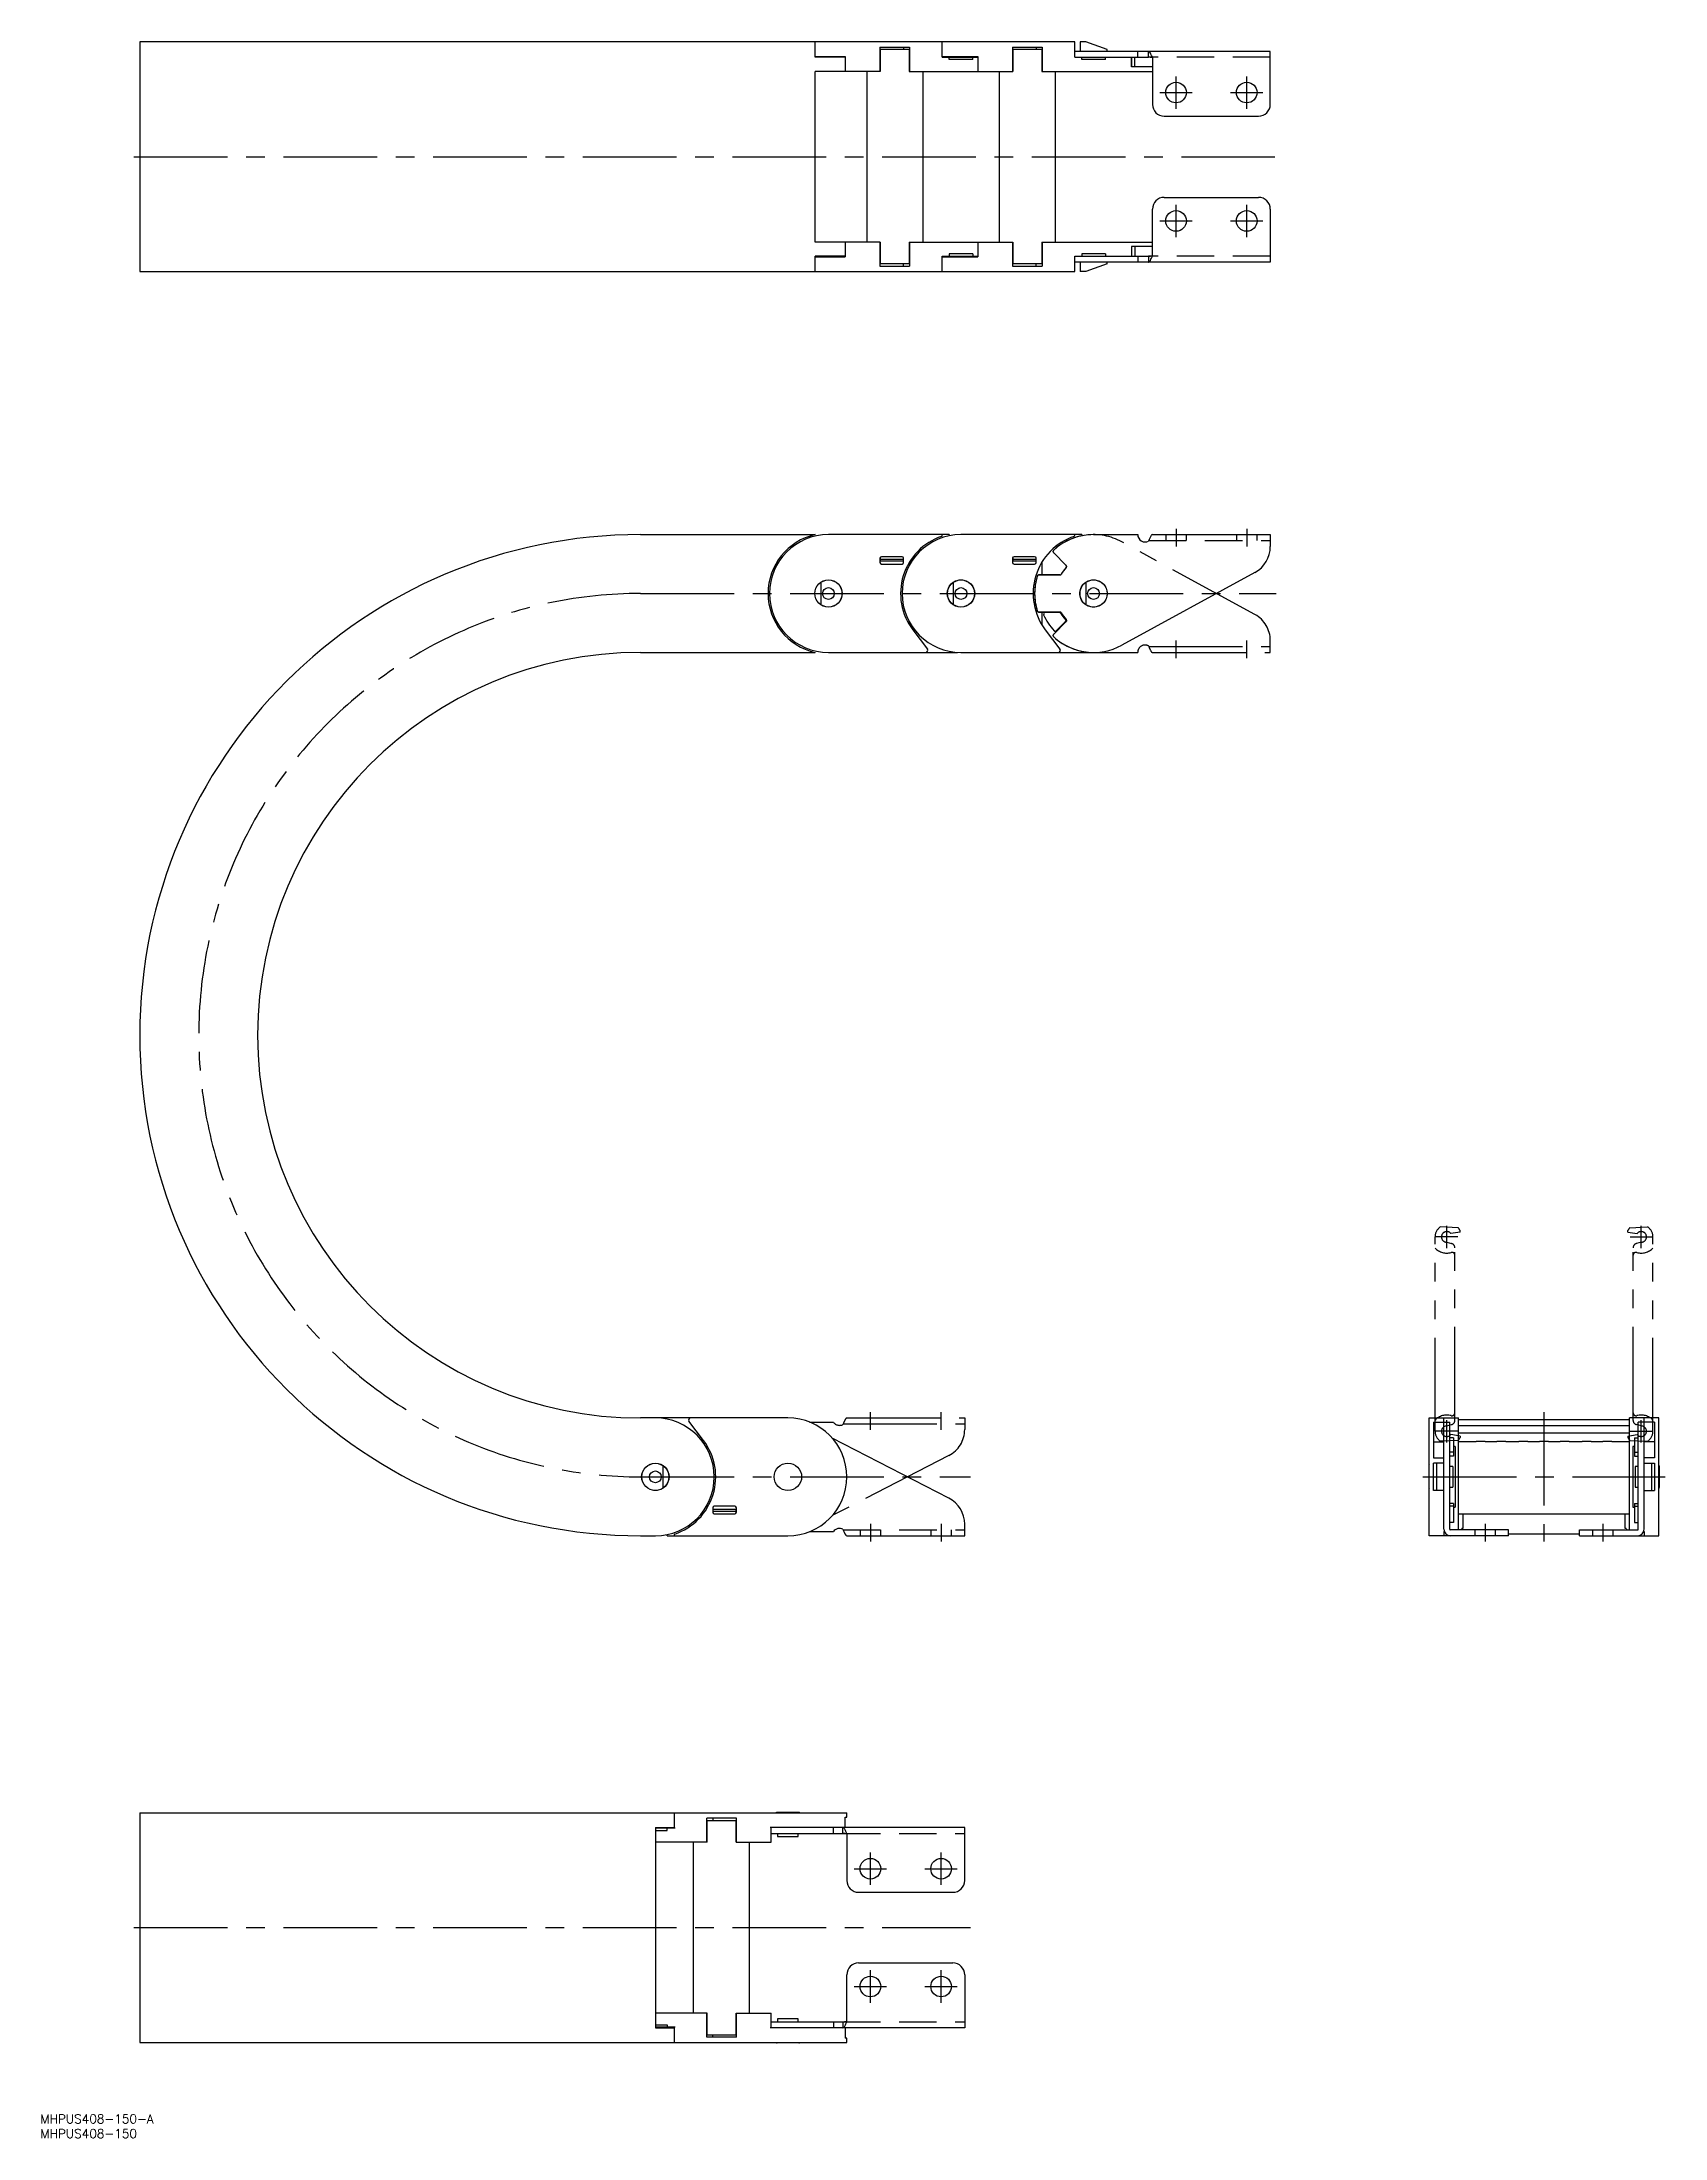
# Model space of a CAD drawing. Extents: x -253 to 298, y -225 to 487.
import ezdxf

# ---------------------------------------------------------------- set-up
doc = ezdxf.new("R2010")
doc.units = 0
for name, pattern in [('CENTER', [50.8, 31.75, -6.35, 6.35, -6.35]), ('DASHED', [19.05, 12.7, -6.35]), ('PHANTOM', [63.5, 31.75, -6.35, 6.35, -6.35, 6.35, -6.35])]:
    doc.linetypes.add(name, pattern=pattern)
doc.layers.get('0').update_dxf_attribs({"linetype": 'CONTINUOUS'})
doc.layers.add('CENTER', color=1, linetype='CENTER')
doc.styles.get("Standard").update_dxf_attribs({"font": 'txt.shx', "height": 3, "bigfont": 'bigfont.shx'})

msp = doc.modelspace()

# ---------------------------------------------------------------- linework, layer by layer
at = {"color": 7, "linetype": 'CONTINUOUS'}
for p, q in [((97.38, 487.33), (-220.01, 487.33)), ((-220.01, 487.33), (-220.01, 409.33)), ((9.25, 482.13), (9.25, 487.33)), ((31.25, 485.53), (41.25, 485.53)), ((31.25, 485.53), (31.25, 477.33)), ((31.3, 484.13), (31.25, 484.13)), ((41.2, 484.72), (31.3, 484.72)), ((31.3, 484.72), (31.3, 477.33)), ((39.25, 485.53), (39.25, 484.72)), ((41.2, 484.72), (41.2, 477.33)), ((41.2, 484.13), (41.25, 484.13)), ((41.25, 485.53), (41.25, 477.33)), ((52.38, 482.13), (52.38, 487.33)), ((76.25, 485.53), (86.25, 485.53)), ((76.25, 485.53), (76.25, 477.33)), ((76.3, 484.13), (76.25, 484.13)), ((86.2, 484.72), (76.3, 484.72)), ((76.3, 484.72), (76.3, 477.33)), ((84.25, 485.53), (84.25, 484.72)), ((86.2, 484.72), (86.2, 477.33)), ((86.2, 484.13), (86.25, 484.13)), ((86.25, 485.53), (86.25, 477.33)), ((97.38, 482.13), (97.38, 487.33)), ((163.75, 484.13), (97.38, 484.13)), ((101.15, 487.33), (99.15, 487.33)), ((99.15, 487.33), (99.15, 484.13)), ((108.35, 484.71), (101.15, 487.33)), ((108.35, 484.13), (108.35, 484.71)), ((118.75, 482.13), (118.75, 484.13)), ((122.44, 482.13), (122.44, 484.13)), ((163.75, 466.13), (163.75, 484.13)), ((9.25, 482.33), (19.47, 482.33)), ((19.47, 482.13), (9.25, 482.13)), ((9.25, 419.33), (9.25, 477.33)), ((31.3, 477.33), (9.25, 477.33)), ((18.35, 482.13), (18.35, 482.33)), ((19.47, 482.33), (19.47, 477.33)), ((26.75, 477.33), (26.75, 419.33)), ((31.3, 483.08), (31.25, 483.08)), ((31.25, 479.58), (31.3, 479.58)), ((31.25, 478.53), (31.3, 478.53)), ((41.25, 483.08), (41.2, 483.08)), ((41.2, 479.58), (41.25, 479.58)), ((41.2, 478.53), (41.25, 478.53)), ((41.2, 477.33), (76.3, 477.33)), ((45.75, 477.33), (45.75, 419.33)), ((52.38, 482.33), (64.47, 482.33)), ((52.38, 482.13), (64.47, 482.13)), ((54.15, 482.33), (54.15, 482.13)), ((54.75, 481.33), (54.75, 482.13)), ((62.75, 481.33), (54.75, 481.33)), ((62.75, 481.33), (62.75, 482.13)), ((63.35, 482.13), (63.35, 482.33)), ((64.47, 482.33), (64.47, 477.33)), ((71.75, 477.33), (71.75, 419.33)), ((76.3, 483.08), (76.25, 483.08)), ((76.25, 479.58), (76.3, 479.58)), ((76.3, 478.83), (76.25, 478.83)), ((76.25, 478.53), (76.3, 478.53)), ((86.25, 483.08), (86.2, 483.08)), ((86.2, 479.58), (86.25, 479.58)), ((86.2, 478.53), (86.25, 478.53)), ((86.2, 477.33), (123.75, 477.33)), ((90.75, 477.33), (90.75, 419.33)), ((97.38, 482.13), (122.44, 482.13)), ((99.75, 481.33), (99.75, 482.13)), ((107.75, 481.33), (99.75, 481.33)), ((107.75, 481.33), (107.75, 482.13)), ((116.61, 478.83), (116.61, 482.13)), ((123.75, 478.83), (116.61, 478.83)), ((116.75, 478.83), (116.75, 482.13)), ((117.79, 478.83), (117.79, 482.13)), ((123.75, 481.93), (123.75, 466.13)), ((127.75, 462.13), (159.75, 462.13)), ((127.75, 434.53), (159.75, 434.53)), ((123.75, 414.73), (123.75, 430.53)), ((163.75, 430.53), (163.75, 412.53)), ((31.3, 419.33), (9.25, 419.33)), ((19.47, 414.53), (9.25, 414.53)), ((9.25, 409.33), (9.25, 414.53)), ((9.25, 414.33), (19.47, 414.33)), ((18.35, 414.33), (18.35, 414.53)), ((19.47, 419.33), (19.47, 414.33)), ((31.25, 419.33), (31.25, 411.13)), ((31.25, 418.13), (31.3, 418.13)), ((31.3, 417.08), (31.25, 417.08)), ((31.25, 413.58), (31.3, 413.58)), ((31.3, 419.33), (31.3, 411.94)), ((41.2, 419.33), (76.3, 419.33)), ((41.2, 419.33), (41.2, 411.94)), ((41.2, 418.13), (41.25, 418.13)), ((41.25, 417.08), (41.2, 417.08)), ((41.2, 413.58), (41.25, 413.58)), ((41.25, 419.33), (41.25, 411.13)), ((52.38, 414.53), (64.47, 414.53)), ((52.38, 409.33), (52.38, 414.53)), ((52.38, 414.33), (64.47, 414.33)), ((54.15, 414.53), (54.15, 414.33)), ((62.75, 415.33), (54.75, 415.33)), ((54.75, 415.33), (54.75, 414.53)), ((62.75, 415.33), (62.75, 414.53)), ((63.35, 414.33), (63.35, 414.53)), ((64.47, 419.33), (64.47, 414.33)), ((76.25, 419.33), (76.25, 411.13)), ((76.25, 418.13), (76.3, 418.13)), ((76.3, 417.83), (76.25, 417.83)), ((76.3, 417.08), (76.25, 417.08)), ((76.25, 413.58), (76.3, 413.58)), ((76.3, 419.33), (76.3, 411.94)), ((86.2, 419.33), (123.75, 419.33)), ((86.2, 419.33), (86.2, 411.94)), ((86.2, 418.13), (86.25, 418.13)), ((86.25, 417.08), (86.2, 417.08)), ((86.2, 413.58), (86.25, 413.58)), ((86.25, 419.33), (86.25, 411.13)), ((97.38, 414.53), (122.44, 414.53)), ((97.38, 409.33), (97.38, 414.53)), ((99.75, 415.33), (99.75, 414.53)), ((107.75, 415.33), (99.75, 415.33)), ((107.75, 415.33), (107.75, 414.53)), ((123.75, 417.83), (116.61, 417.83)), ((116.61, 417.83), (116.61, 414.53)), ((116.75, 414.53), (116.75, 417.83)), ((117.79, 417.83), (117.79, 414.53)), ((118.75, 414.53), (118.75, 412.53)), ((122.44, 414.53), (122.44, 412.53)), ((-220.01, 409.33), (97.38, 409.33)), ((31.3, 412.53), (31.25, 412.53)), ((31.25, 411.13), (41.25, 411.13)), ((41.2, 411.94), (31.3, 411.94)), ((39.25, 411.13), (39.25, 411.94)), ((41.2, 412.53), (41.25, 412.53)), ((76.3, 412.53), (76.25, 412.53)), ((76.25, 411.13), (86.25, 411.13)), ((86.2, 411.94), (76.3, 411.94)), ((84.25, 411.13), (84.25, 411.94)), ((86.2, 412.53), (86.25, 412.53)), ((163.75, 412.53), (97.38, 412.53)), ((99.15, 412.53), (99.15, 409.33)), ((101.15, 409.33), (99.15, 409.33)), ((108.35, 411.95), (101.15, 409.33)), ((108.35, 411.95), (108.35, 412.53)), ((-50.01, 320), (9.25, 320)), ((54.75, 320), (13.75, 320)), ((54.75, 320), (54.75, 319.6)), ((99.75, 320), (58.75, 320)), ((94.49, 309.54), (90.11, 313.92)), ((99.75, 320), (99.75, 319.6)), ((103.75, 320), (118.75, 320)), ((123.75, 320), (163.75, 320)), ((163.75, 320), (163.75, 315.93)), ((31.25, 312), (31.25, 310.5)), ((31.25, 311.5), (31.3, 311.5)), ((31.3, 312.22), (31.3, 311)), ((39.25, 311.6), (31.3, 311.6)), ((39.25, 311), (31.3, 311)), ((38.75, 312.5), (31.75, 312.5)), ((31.75, 310), (38.75, 310)), ((39.25, 310.5), (39.25, 312)), ((41.25, 309.68), (41.25, 310.68)), ((76.25, 312), (76.25, 310.5)), ((76.25, 311.5), (76.3, 311.5)), ((76.3, 312.22), (76.3, 311)), ((84.25, 311.6), (76.3, 311.6)), ((84.25, 311), (76.3, 311)), ((83.75, 312.5), (76.75, 312.5)), ((76.75, 310), (83.75, 310)), ((84.25, 310.5), (84.25, 312)), ((85.13, 306.3), (92.32, 306.3)), ((86.25, 306.3), (86.25, 310.68)), ((158.55, 307.16), (113.34, 282.45)), ((11.15, 303.79), (11.15, 296.21)), ((56.15, 303.79), (56.15, 296.21)), ((58.07, 304.6), (59.43, 304.6)), ((101.15, 303.79), (101.15, 296.21)), ((103.07, 304.6), (104.43, 304.6)), ((92.32, 293.7), (85.13, 293.7)), ((86.25, 289.32), (86.25, 293.7)), ((92.21, 293.5), (87.28, 293.5)), ((41.25, 289.32), (41.25, 290.32)), ((42.38, 287.66), (47.34, 281.07)), ((87.38, 287.66), (92.34, 281.07)), ((90.11, 286.08), (94.49, 290.46)), ((91.1, 287.35), (94.21, 290.46)), ((-50.01, 280), (9.25, 280)), ((13.75, 280), (57.53, 280)), ((57.53, 280.04), (57.53, 280)), ((58.75, 280), (103.75, 280)), ((102.53, 280.04), (102.53, 280)), ((0, 20), (-50.01, 20)), ((-43.78, 19.96), (-43.78, 20)), ((-28.63, 12.34), (-33.59, 18.93)), ((217.66, 20), (227.66, 20)), ((217.66, -20), (217.66, 20)), ((219.16, 18.6), (224.66, 18.6)), ((219.16, 18.6), (219.16, 6.5)), ((222.66, -17.8), (222.66, 20)), ((224.66, -17.8), (224.66, 18.6)), ((227.66, -18), (227.66, 20)), ((227.66, 19.5), (285.66, 19.5)), ((227.66, 17.5), (285.66, 17.5)), ((227.66, 15), (285.66, 15)), ((285.66, -18), (285.66, 20)), ((295.66, 20), (285.66, 20)), ((288.66, -17.8), (288.66, 18.6)), ((294.16, 18.6), (288.66, 18.6)), ((290.66, -17.8), (290.66, 20)), ((294.16, 18.6), (294.16, 6.5)), ((295.66, -20), (295.66, 20)), ((-27.5, 10.68), (-27.5, 9.68)), ((54.58, -7.21), (15.06, 13.17)), ((219.16, 11.95), (222.66, 11.95)), ((225.96, 13.21), (224.66, 13.21)), ((225.96, 8.44), (224.66, 8.44)), ((225.96, 13.21), (225.96, 7)), ((226.46, 10.29), (225.96, 10.29)), ((226.46, 10.29), (226.46, -10.29)), ((227.66, 12), (233.66, 12)), ((236.66, 12), (240.66, 12)), ((243.66, 12), (248.16, 12)), ((251.16, 12), (255.16, 12)), ((258.16, 12), (262.16, 12)), ((265.16, 12), (269.66, 12)), ((272.66, 12), (276.66, 12)), ((279.66, 12), (285.66, 12)), ((286.86, 10.29), (286.86, -10.29)), ((287.36, 10.29), (286.86, 10.29)), ((287.36, 13.21), (287.36, 7)), ((287.36, 13.21), (288.66, 13.21)), ((287.36, 8.44), (288.66, 8.44)), ((294.16, 11.95), (290.66, 11.95)), ((-42.4, -3.79), (-42.4, 3.79)), ((217.56, 3.65), (217.56, -3.65)), ((219.16, 6.5), (222.66, 6.5)), ((222.66, 4.65), (219.16, 4.65)), ((219.16, -4.65), (219.16, 4.65)), ((220.16, 4.65), (220.16, -4.65)), ((225.96, 7), (224.66, 7)), ((225.66, 3.5), (224.66, 3.5)), ((225.66, 3.5), (225.66, -3.5)), ((287.36, 7), (288.66, 7)), ((287.66, 3.5), (287.66, -3.5)), ((288.66, 3.5), (287.66, 3.5)), ((294.16, 6.5), (290.66, 6.5)), ((290.66, 4.65), (294.16, 4.65)), ((293.16, 4.65), (293.16, -4.65)), ((294.16, 4.65), (294.16, -4.65)), ((295.76, 3.65), (295.76, -3.65)), ((-44.32, -4.6), (-45.68, -4.6)), ((222.66, -4.65), (219.16, -4.65)), ((224.66, -3.5), (225.66, -3.5)), ((287.66, -3.5), (288.66, -3.5)), ((290.66, -4.65), (294.16, -4.65)), ((-27.5, -9.68), (-27.5, -10.68)), ((-25.5, -10.5), (-25.5, -12)), ((-25.5, -11), (-17.55, -11)), ((-25.5, -11.6), (-17.55, -11.6)), ((-18, -10), (-25, -10)), ((-25, -12.5), (-18, -12.5)), ((-17.55, -12.22), (-17.55, -11)), ((-17.5, -11.5), (-17.55, -11.5)), ((-17.5, -12), (-17.5, -10.5)), ((225.96, -9), (224.66, -9)), ((225.96, -9.96), (224.66, -9.96)), ((225.96, -9), (225.96, -15.55)), ((225.96, -10.29), (226.46, -10.29)), ((227.66, -12.5), (285.66, -12.5)), ((229.16, -12.5), (229.16, -17.5)), ((284.16, -17.5), (284.16, -12.5)), ((286.86, -10.29), (287.36, -10.29)), ((287.36, -9), (287.36, -15.55)), ((287.36, -9), (288.66, -9)), ((287.36, -9.96), (288.66, -9.96)), ((-50.01, -20), (-45, -20)), ((-41, -20), (-41, -19.6)), ((-41, -20), (0, -20)), ((7.35, -18.6), (15.43, -18.6)), ((20, -20), (60, -20)), ((60, -20), (60, -16.1)), ((244.66, -20), (217.66, -20)), ((222.66, -18.6), (222.66, -20)), ((222.81, -18.6), (222.66, -18.6)), ((225.96, -15.55), (224.66, -15.55)), ((244.66, -18), (224.86, -18)), ((229.16, -17.5), (228.78, -17.5)), ((244.66, -20), (244.66, -18)), ((268.66, -19.5), (244.66, -19.5)), ((268.66, -18), (288.46, -18)), ((268.66, -20), (268.66, -18)), ((268.66, -20), (295.66, -20)), ((284.53, -17.5), (284.16, -17.5)), ((287.36, -15.55), (288.66, -15.55)), ((290.51, -18.6), (290.66, -18.6)), ((290.66, -18.6), (290.66, -20)), ((-220.01, -114.08), (-220.01, -192.08)), ((-220.01, -114.08), (20, -114.08)), ((-45, -119.08), (-45, -187.08)), ((-45, -119.08), (-38.63, -119.08)), ((-38.33, -119.28), (-45, -119.28)), ((-45, -120.08), (-41, -120.08)), ((-41, -120.08), (-41, -119.28)), ((-40.4, -119.28), (-40.4, -119.08)), ((-38.63, -114.08), (-38.63, -119.28)), ((-17.5, -115.88), (-27.5, -115.88)), ((-27.5, -124.08), (-27.5, -115.88)), ((-27.45, -117.28), (-27.5, -117.28)), ((-27.45, -118.33), (-27.5, -118.33)), ((-27.45, -116.69), (-17.55, -116.69)), ((-27.45, -124.08), (-27.45, -116.69)), ((-25.5, -115.88), (-25.5, -116.69)), ((-17.55, -124.08), (-17.55, -116.69)), ((-17.55, -117.28), (-17.5, -117.28)), ((-17.5, -118.33), (-17.55, -118.33)), ((-17.5, -124.08), (-17.5, -115.88)), ((60, -119.08), (-6.02, -119.08)), ((-5.72, -124.08), (-5.72, -119.08)), ((3.65, -113.98), (-3.65, -113.98)), ((15.43, -121.08), (15.43, -119.08)), ((18.69, -121.08), (18.69, -119.08)), ((19.45, -119.08), (19.45, -115.58)), ((19.45, -115.58), (20, -115.58)), ((20, -115.58), (20, -114.08)), ((60, -137.08), (60, -119.08)), ((-27.45, -124.08), (-45, -124.08)), ((-32, -182.08), (-32, -124.08)), ((-27.5, -121.83), (-27.45, -121.83)), ((-27.45, -122.88), (-27.5, -122.88)), ((-17.55, -121.83), (-17.5, -121.83)), ((-17.5, -122.88), (-17.55, -122.88)), ((-17.55, -124.08), (-5.72, -124.08)), ((-13, -182.08), (-13, -124.08)), ((-5.72, -121.08), (18.69, -121.08)), ((-3.5, -121.08), (-3.5, -122.08)), ((-3.5, -122.08), (3.5, -122.08)), ((3.5, -122.08), (3.5, -121.08)), ((20, -121.28), (20, -137.08)), ((24, -141.08), (56, -141.08)), ((20, -184.88), (20, -169.08)), ((24, -165.08), (56, -165.08)), ((60, -169.08), (60, -187.08)), ((-27.45, -182.08), (-45, -182.08)), ((-27.5, -190.28), (-27.5, -182.08)), ((-27.45, -183.28), (-27.5, -183.28)), ((-27.45, -184.33), (-27.5, -184.33)), ((-27.45, -189.47), (-27.45, -182.08)), ((-17.55, -189.47), (-17.55, -182.08)), ((-17.55, -182.08), (-5.72, -182.08)), ((-17.5, -183.28), (-17.55, -183.28)), ((-17.5, -184.33), (-17.55, -184.33)), ((-17.5, -190.28), (-17.5, -182.08)), ((-5.72, -187.08), (-5.72, -182.08)), ((-5.72, -185.08), (18.69, -185.08)), ((-3.5, -184.08), (-3.5, -185.08)), ((3.5, -184.08), (-3.5, -184.08)), ((3.5, -185.08), (3.5, -184.08)), ((15.43, -185.08), (15.43, -187.08)), ((18.69, -185.08), (18.69, -187.08)), ((-220.01, -192.08), (20, -192.08)), ((-45, -186.08), (-41, -186.08)), ((-38.33, -186.88), (-45, -186.88)), ((-45, -187.08), (-38.63, -187.08)), ((-41, -186.08), (-41, -186.88)), ((-40.4, -187.08), (-40.4, -186.88)), ((-38.63, -186.88), (-38.63, -192.08)), ((-27.5, -187.83), (-27.45, -187.83)), ((-27.45, -188.88), (-27.5, -188.88)), ((-17.5, -190.28), (-27.5, -190.28)), ((-27.45, -189.47), (-17.55, -189.47)), ((-25.5, -190.28), (-25.5, -189.47)), ((-17.55, -187.83), (-17.5, -187.83)), ((-17.55, -188.88), (-17.5, -188.88)), ((60, -187.08), (-6.02, -187.08)), ((3.65, -192.18), (-3.65, -192.18)), ((19.45, -187.08), (19.45, -190.58)), ((20, -190.58), (19.45, -190.58)), ((20, -192.08), (20, -190.58))]:
    msp.add_line(p, q, dxfattribs=at)
at = {"color": 3, "linetype": 'DASHED'}
for p, q in [((163.75, 482.13), (122.44, 482.13)), ((163.75, 414.53), (122.44, 414.53)), ((122.51, 318), (163.75, 318)), ((128.25, 320), (128.25, 318)), ((135.25, 318), (135.25, 320)), ((152.25, 320), (152.25, 318)), ((159.25, 318), (159.25, 320)), ((18.76, -18), (60, -18)), ((24.5, -18), (24.5, -20)), ((31.5, -20), (31.5, -18)), ((48.5, -18), (48.5, -20)), ((55.5, -20), (55.5, -18)), ((233.16, -18), (233.16, -20)), ((240.16, -20), (240.16, -18)), ((273.16, -18), (273.16, -20)), ((280.16, -20), (280.16, -18)), ((18.69, -121.08), (60, -121.08)), ((18.69, -185.08), (60, -185.08))]:
    msp.add_line(p, q, dxfattribs=at)
at = {"color": 3, "linetype": 'PHANTOM'}
for p, q in [((90.11, 313.92), (94.49, 309.54)), ((158.55, 292.84), (113.34, 317.55)), ((92.32, 306.3), (85.13, 306.3)), ((85.13, 293.7), (92.32, 293.7)), ((94.49, 290.46), (90.11, 286.08)), ((103.75, 280), (118.75, 280)), ((122.51, 282), (163.75, 282)), ((123.75, 280), (163.75, 280)), ((131.75, 278), (131.75, 284)), ((155.75, 278), (155.75, 284)), ((163.75, 280), (163.75, 284.07)), ((219.66, 15.5), (219.66, 81.5)), ((227.46, 81.5), (219.86, 81.5)), ((227.56, 84.63), (221.54, 84.89)), ((223.66, 77.7), (223.66, 85.3)), ((223.66, 79.7), (225.3, 79.26)), ((228.16, 83.13), (225.04, 82.66)), ((228.16, 83.13), (228.16, 83.68)), ((285.16, 83.13), (285.16, 83.68)), ((285.16, 83.13), (288.28, 82.66)), ((285.76, 84.63), (291.78, 84.89)), ((285.86, 81.5), (293.46, 81.5)), ((289.66, 79.7), (288.02, 79.26)), ((289.66, 77.7), (289.66, 85.3)), ((293.66, 15.5), (293.66, 81.5)), ((226.41, 19.19), (226.41, 77.81)), ((286.91, 19.19), (286.91, 77.81)), ((28, 16), (28, 22)), ((52, 16), (52, 22)), ((7.35, 18.6), (15.43, 18.6)), ((18.76, 18), (60, 18)), ((20, 20), (60, 20)), ((60, 20), (60, 16.1)), ((227.46, 15.5), (219.86, 15.5)), ((223.66, 11.7), (223.66, 19.3)), ((223.66, 17.3), (225.3, 17.74)), ((228.16, 13.87), (225.04, 14.34)), ((285.16, 13.87), (288.28, 14.34)), ((285.86, 15.5), (293.46, 15.5)), ((289.66, 17.3), (288.02, 17.74)), ((289.66, 11.7), (289.66, 19.3)), ((54.58, 7.21), (15.06, -13.17)), ((227.56, 12.37), (221.54, 12.11)), ((228.16, 13.87), (228.16, 13.32)), ((285.16, 13.87), (285.16, 13.32)), ((285.76, 12.37), (291.78, 12.11))]:
    msp.add_line(p, q, dxfattribs=at)
at = {"color": 7, "linetype": 'CONTINUOUS'}
for centre, radius in [((131.75, 470.13), 3.5), ((155.75, 470.13), 3.5), ((131.75, 426.53), 3.5), ((155.75, 426.53), 3.5), ((13.75, 300), 4.65), ((13.75, 300), 4.6), ((13.75, 300), 2), ((58.75, 300), 4.65), ((58.75, 300), 4.6), ((58.75, 300), 2), ((103.75, 300), 4.65), ((103.75, 300), 4.6), ((103.75, 300), 2), ((-45, 0), 4.65), ((-45, 0), 4.6), ((-45, 0), 2), ((0, 0), 4.65), ((28, -133.08), 3.5), ((52, -133.08), 3.5), ((28, -173.08), 3.5), ((52, -173.08), 3.5)]:
    msp.add_circle(centre, radius, dxfattribs=at)
at = {"color": 3, "linetype": 'PHANTOM'}
msp.add_circle((103.75, 300), 4.65, dxfattribs=at)
at = {"color": 7, "linetype": 'CONTINUOUS'}
for centre, radius, start, end in [((122.41, 483.69), 0.436, 52.91612, 86.86528), ((122.29, 476.73), 5.4, 74.27616, 88.39642), ((121.58, 482.8), 1.66, 27.32356, 48.55789), ((110.99, 477.43), 13.53, 19.40233, 26.9099), ((127.75, 466.13), 4, 180, 270), ((159.75, 466.13), 4, 270, 0), ((127.75, 430.53), 4, 90, 180), ((159.75, 430.53), 4, 0, 90), ((122.29, 419.93), 5.4, 271.60358, 285.72384), ((121.58, 413.86), 1.66, 311.44211, 332.67644), ((110.99, 419.23), 13.53, 333.0901, 340.59767), ((122.41, 412.96), 0.436, 273.13472, 307.08388), ((-50.01, 150), 170, 90, 270), ((13.75, 300), 20.5, 102.68038, 257.31962), ((13.75, 300), 20, 90, 270), ((58.75, 300), 20.5, 108.71695, 217), ((58.75, 300), 20, 90, 270), ((52.08, 319.7), 0.3, 288.71695, 90), ((103.75, 300), 20.5, 108.71695, 217), ((90.47, 314.27), 0.5, 132.94279, 225), ((103.75, 300), 20, 90, 132.94279), ((97.08, 319.7), 0.3, 288.71695, 90), ((121.25, 320), 2.5, 180, 298.35764), ((131.04, 314.97), 9.05, 148.04092, 161.76036), ((123.82, 319.45), 0.558, 96.89918, 145.94581), ((153.75, 315.93), 10, 298.65816, 0), ((31.75, 312), 0.5, 90, 180), ((31.75, 310.5), 0.5, 180, 270), ((38.75, 312), 0.5, 0, 90), ((38.75, 310.5), 0.5, 270, 0), ((76.75, 312), 0.5, 90, 180), ((76.75, 310.5), 0.5, 180, 270), ((83.75, 312), 0.5, 0, 90), ((83.75, 310.5), 0.5, 270, 0), ((85.13, 305.8), 0.5, 90, 162.69634), ((92.32, 306.8), 0.5, 270, 329.25099), ((103.75, 300), 12.8, 136.2925, 149.25099), ((94.14, 309.19), 0.5, 316.2925, 45), ((103.75, 300), 20, 162.69634, 197.30366), ((85.13, 294.2), 0.5, 197.30366, 270), ((87.28, 293), 0.5, 90, 203.02056), ((103.75, 300), 18.4, 203.02056, 223.39935), ((92.21, 293), 0.5, 31.23293, 90), ((92.32, 293.2), 0.5, 30.74901, 90), ((103.75, 300), 13, 211.23293, 222.87745), ((103.75, 300), 12.8, 210.74901, 223.7075), ((90.47, 285.73), 0.5, 135, 227.05721), ((103.75, 300), 20, 227.05721, 298.65816), ((90.74, 287.7), 0.5, 223.39935, 315), ((93.86, 290.81), 0.5, 315, 42.87745), ((94.14, 290.81), 0.5, 315, 43.7075), ((-50.01, 150), 130, 90, 270), ((46.81, 280.67), 0.671, 270, 37), ((91.81, 280.67), 0.671, 270, 37), ((-45, 0), 20, 270, 90), ((-33.06, 19.33), 0.671, 90, 217), ((0, 0), 20, 270, 90), ((-45, 0), 20.5, 288.71695, 37), ((235.16, -56.02), 68.04, 88.73676, 91.26324), ((242.16, -56.02), 68.04, 88.73676, 91.26324), ((249.66, -56.02), 68.04, 88.73676, 91.26324), ((256.66, -56.02), 68.04, 88.73676, 91.26324), ((263.66, -56.02), 68.04, 88.73676, 91.26324), ((271.16, -56.02), 68.04, 88.73676, 91.26324), ((278.16, -56.02), 68.04, 88.73676, 91.26324), ((218.56, 3.65), 1, 154.15807, 180), ((294.76, 3.65), 1, 0, 25.84193), ((218.56, -3.65), 1, 180, 205.84193), ((294.76, -3.65), 1, 334.15807, 0), ((-25, -10.5), 0.5, 90, 180), ((-25, -12), 0.5, 180, 270), ((-18, -10.5), 0.5, 0, 90), ((-18, -12), 0.5, 270, 0), ((50, -16.1), 10, 0, 62.73245), ((-38.33, -19.7), 0.3, 108.71695, 270), ((17.5, -20), 2.5, 61.64236, 145.9442), ((27.29, -14.97), 9.05, 198.23964, 211.95908), ((20.07, -19.45), 0.558, 214.05419, 263.10082), ((224.86, -17.8), 2.2, 180, 270), ((224.86, -17.8), 0.2, 180, 270), ((223.66, -15.5), 5.5, 332.96431, 338.67631), ((289.66, -15.5), 5.5, 201.32369, 207.03569), ((288.46, -17.8), 2.2, 270, 0), ((288.46, -17.8), 0.2, 270, 0), ((-3.65, -114.98), 1, 90, 115.84193), ((3.65, -114.98), 1, 64.15807, 90), ((18.66, -119.51), 0.436, 52.9154, 86.86557), ((17.82, -120.42), 1.68, 27.40882, 48.47275), ((6.46, -126.11), 14.38, 19.62297, 26.68926), ((18.54, -126.48), 5.4, 74.27633, 88.39625), ((24, -137.08), 4, 180, 270), ((56, -137.08), 4, 270, 0), ((24, -169.08), 4, 90, 180), ((56, -169.08), 4, 0, 90), ((18.54, -179.68), 5.4, 271.60375, 285.72367), ((6.46, -180.05), 14.38, 333.31074, 340.37703), ((-3.65, -191.18), 1, 244.15807, 270), ((3.65, -191.18), 1, 270, 295.84193), ((18.66, -186.64), 0.436, 273.13443, 307.0846), ((17.82, -185.74), 1.68, 311.52725, 332.59118)]:
    msp.add_arc(centre, radius, start, end, dxfattribs=at)
at = {"color": 3, "linetype": 'PHANTOM'}
for centre, radius, start, end in [((90.47, 314.27), 0.5, 132.94279, 225), ((103.75, 300), 20, 61.34184, 132.94279), ((85.13, 305.8), 0.5, 90, 162.69634), ((92.32, 306.8), 0.5, 270, 329.25099), ((103.75, 300), 12.8, 136.2925, 149.25099), ((94.14, 309.19), 0.5, 316.2925, 45), ((103.75, 300), 20, 162.69634, 197.30366), ((85.13, 294.2), 0.5, 197.30366, 270), ((92.32, 293.2), 0.5, 30.74901, 90), ((103.75, 300), 12.8, 210.74901, 223.7075), ((153.75, 284.07), 10, 0, 61.34184), ((90.47, 285.73), 0.5, 135, 227.05721), ((103.75, 300), 20, 227.05721, 270), ((94.14, 290.81), 0.5, 315, 43.7075), ((121.25, 280), 2.5, 61.64236, 180), ((131.04, 285.03), 9.05, 198.23964, 211.95908), ((123.82, 280.55), 0.558, 214.05419, 263.10082), ((223.66, 81.5), 4, 122.00521, 180), ((223.66, 81.5), 1.8, 39.99868, 269.99977), ((224.91, 77.81), 1.5, 0, 74.99667), ((223.66, 81.5), 5, 25.84193, 38.75541), ((289.66, 81.5), 5, 141.24459, 154.15807), ((288.41, 77.81), 1.5, 105.00333, 180), ((289.66, 81.5), 1.8, 270.00023, 140.00132), ((289.66, 81.5), 4, 0, 57.99479), ((223.66, 81.5), 5.5, 223.34176, 285.6185), ((225.41, 75.24), 1, 0, 105.6185), ((287.91, 75.24), 1, 74.3815, 180), ((289.66, 81.5), 5.5, 254.3815, 316.65824), ((225.41, 21.76), 1, 254.3815, 0), ((287.91, 21.76), 1, 180, 285.6185), ((17.5, 20), 2.5, 214.0558, 298.35764), ((27.29, 14.97), 9.05, 148.04092, 161.76036), ((20.07, 19.45), 0.558, 96.89918, 145.94581), ((50, 16.1), 10, 297.26755, 0), ((223.66, 15.5), 5.5, 74.3815, 136.65824), ((223.66, 15.5), 4, 180, 237.99479), ((223.66, 15.5), 1.8, 90.00023, 320.00132), ((224.91, 19.19), 1.5, 285.00333, 0), ((288.41, 19.19), 1.5, 180, 254.99667), ((289.66, 15.5), 5.5, 43.34176, 105.6185), ((289.66, 15.5), 1.8, 219.99868, 89.99977), ((289.66, 15.5), 4, 302.00521, 0), ((223.66, 15.5), 5, 321.24459, 334.15807), ((289.66, 15.5), 5, 205.84193, 218.75541)]:
    msp.add_arc(centre, radius, start, end, dxfattribs=at)
at = {"layer": 'CENTER', "color": 1, "linetype": 'CENTER'}
for p, q in [((126.25, 470.13), (137.25, 470.13)), ((131.75, 464.63), (131.75, 475.63)), ((150.25, 470.13), (161.25, 470.13)), ((155.75, 464.63), (155.75, 475.63)), ((-222.01, 448.33), (165.75, 448.33)), ((131.75, 421.03), (131.75, 432.03)), ((155.75, 421.03), (155.75, 432.03)), ((126.25, 426.53), (137.25, 426.53)), ((150.25, 426.53), (161.25, 426.53)), ((131.75, 322), (131.75, 316)), ((155.75, 322), (155.75, 316)), ((-50.01, 300), (165.75, 300)), ((256.66, 22), (256.66, -22)), ((-50.01, 0), (62, 0)), ((215.56, 0), (297.76, 0)), ((28, -16), (28, -22)), ((52, -16), (52, -22)), ((236.66, -16), (236.66, -22)), ((276.66, -16), (276.66, -22)), ((28, -138.58), (28, -127.58)), ((52, -138.58), (52, -127.58)), ((22.5, -133.08), (33.5, -133.08)), ((46.5, -133.08), (57.5, -133.08)), ((-222.01, -153.08), (62, -153.08)), ((28, -178.58), (28, -167.58)), ((52, -178.58), (52, -167.58)), ((22.5, -173.08), (33.5, -173.08)), ((46.5, -173.08), (57.5, -173.08))]:
    msp.add_line(p, q, dxfattribs=at)
msp.add_arc((-50.01, 150), 150, 90, 270, dxfattribs=at)

# ---------------------------------------------------------------- texts
at = {"color": 7, "linetype": 'CONTINUOUS'}
for s, p in [('MHPUS408-150-A', (-253.75, -219.55)), ('MHPUS408-150', (-253.75, -224.55))]:
    msp.add_text(s, height=3, dxfattribs=at).set_placement(p)

doc.saveas('drawing.dxf')
